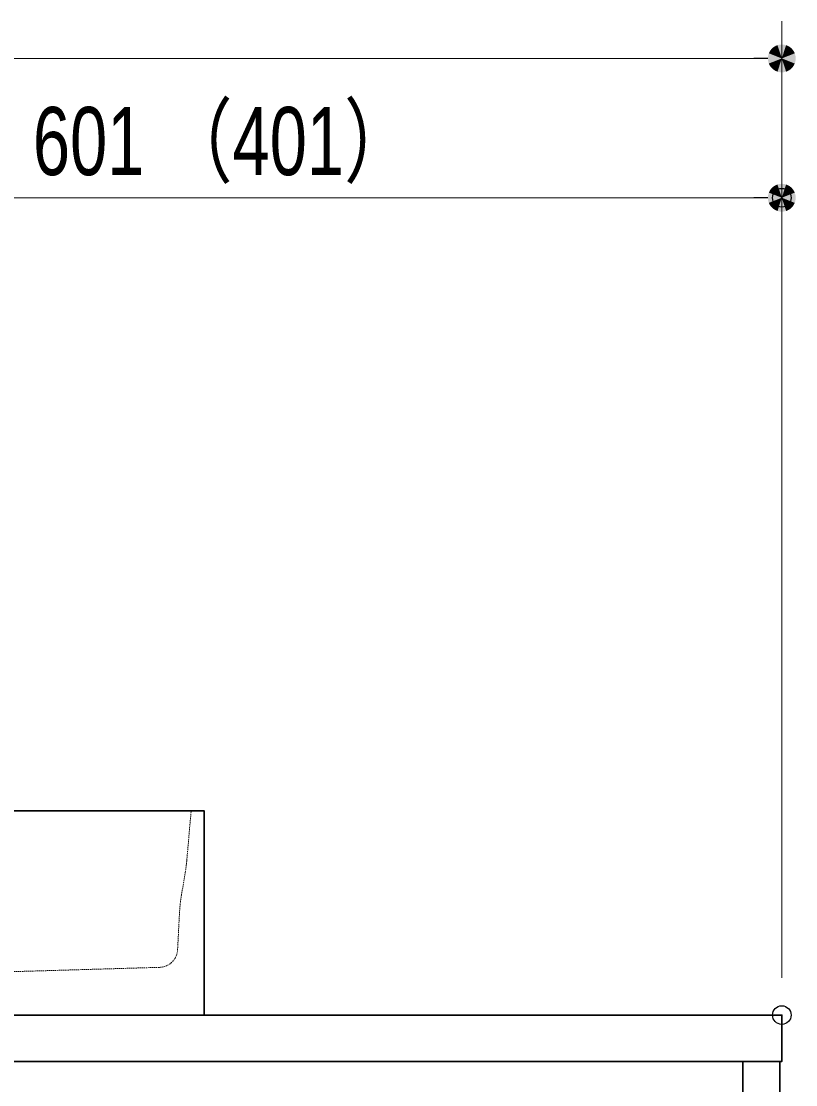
# Model space of a CAD drawing. Units: millimetres, scale not verified. Extents: x -6062 to 6062, y -3045 to 3045.
# Drawn here: x -4531 to -4114, y -1418 to -845 of the extents above; entities that cross this region are included whole.
import ezdxf
from ezdxf.enums import TextEntityAlignment as Align

# ---------------------------------------------------------------- set-up
doc = ezdxf.new("R2010")
doc.units = ezdxf.units.MM
doc.header["$LTSCALE"] = 20
doc.header["$PDMODE"] = 32
doc.header["$PDSIZE"] = 10
doc.linetypes.add('USER2', pattern=[1.11, 0.71, -0.4])
for name, color, linetype, lineweight in [('0-2_5ボウル・キャビネット', 7, 'Continuous', 15), ('0-3_2寸法-1', 7, 'Continuous', 15), ('0-4_0', 7, 'Continuous', 25)]:
    doc.layers.add(name, color=color, linetype=linetype, lineweight=lineweight)
doc.layers.add('0-5_Defpoints', color=7, linetype='Continuous')
doc.styles.add('ＭＳ Ｐゴシック', font='')
doc.styles.get('ＭＳ Ｐゴシック').set_extended_font_data('MS PGothic')

# ---------------------------------------------------------------- blocks, each defined once
blk = doc.blocks.new('_Dot')
at = {"layer": '0-4_0'}
blk.add_line((-10, 0), (-20, 0), dxfattribs=at)
for points in [[(0, 0), (-7.29, 6.85), (-6.37, 7.71)], [(0, 0), (-6.37, 7.71), (-5.36, 8.44)], [(0, 0), (-5.36, 8.44), (-4.26, 9.05)], [(0, 0), (-4.26, 9.05), (-3.09, 9.51)], [(0, 0), (-3.09, 9.51), (-1.87, 9.82)], [(0, 0), (-1.87, 9.82), (-0.63, 9.98)], [(0, 0), (-0.63, 9.98), (0.63, 9.98)], [(0, 0), (0.63, 9.98), (1.87, 9.82)], [(0, 0), (1.87, 9.82), (3.09, 9.51)], [(0, 0), (3.09, 9.51), (4.26, 9.05)], [(0, 0), (4.26, 9.05), (5.36, 8.44)], [(0, 0), (5.36, 8.44), (6.37, 7.71)], [(0, 0), (6.37, 7.71), (7.29, 6.85)], [(0, 0), (-10, 0), (-9.92, 1.25)], [(0, 0), (-9.92, -1.25), (-10, 0)], [(0, 0), (-9.92, 1.25), (-9.69, 2.49)], [(0, 0), (-9.69, -2.49), (-9.92, -1.25)], [(0, 0), (-9.69, 2.49), (-9.3, 3.68)], [(0, 0), (-9.3, -3.68), (-9.69, -2.49)], [(0, 0), (-9.3, 3.68), (-8.76, 4.82)], [(0, 0), (-8.76, -4.82), (-9.3, -3.68)], [(0, 0), (-8.76, 4.82), (-8.09, 5.88)], [(0, 0), (-8.09, -5.88), (-8.76, -4.82)], [(0, 0), (-8.09, 5.88), (-7.29, 6.85)], [(0, 0), (-7.29, -6.85), (-8.09, -5.88)], [(0, 0), (-6.37, -7.71), (-7.29, -6.85)], [(0, 0), (-5.36, -8.44), (-6.37, -7.71)], [(0, 0), (-4.26, -9.05), (-5.36, -8.44)], [(0, 0), (-3.09, -9.51), (-4.26, -9.05)], [(0, 0), (-1.87, -9.82), (-3.09, -9.51)], [(0, 0), (-0.63, -9.98), (-1.87, -9.82)], [(0, 0), (0.63, -9.98), (-0.63, -9.98)], [(0, 0), (7.29, 6.85), (8.09, 5.88)], [(0, 0), (8.09, 5.88), (8.76, 4.82)], [(0, 0), (8.76, 4.82), (9.3, 3.68)], [(0, 0), (9.3, 3.68), (9.69, 2.49)], [(0, 0), (9.69, 2.49), (9.92, 1.25)], [(0, 0), (9.92, 1.25), (10, 0)], [(0, 0), (1.87, -9.82), (0.63, -9.98)], [(0, 0), (3.09, -9.51), (1.87, -9.82)], [(0, 0), (4.26, -9.05), (3.09, -9.51)], [(0, 0), (5.36, -8.44), (4.26, -9.05)], [(0, 0), (6.37, -7.71), (5.36, -8.44)], [(0, 0), (7.29, -6.85), (6.37, -7.71)], [(0, 0), (8.09, -5.88), (7.29, -6.85)], [(0, 0), (8.76, -4.82), (8.09, -5.88)], [(0, 0), (9.3, -3.68), (8.76, -4.82)], [(0, 0), (9.69, -2.49), (9.3, -3.68)], [(0, 0), (9.92, -1.25), (9.69, -2.49)], [(0, 0), (10, 0), (9.92, -1.25)]]:
    blk.add_solid(points, dxfattribs=at)
blk = doc.blocks.new('グループ-45')
at = {"layer": '0-2_5ボウル・キャビネット', "lineweight": 30}
blk.add_lwpolyline([(-70720, -27600), (-46680, -27600), (-46680, -28100), (-70720, -28100)], close=True, dxfattribs=at)
blk.add_lwpolyline([(-47100, -28600), (-47100, -28100), (-46700, -28100), (-46700, -41360), (-46740, -41400), (-47060, -41400), (-47100, -41360), (-47100, -40600)], dxfattribs=at)
blk = doc.blocks.new('グループ-47')
at = {"layer": '0-2_5ボウル・キャビネット'}
blk.add_blockref('グループ-45', (0, 0), dxfattribs=at)
blk = doc.blocks.new('グループ-51')
at = {"layer": '0-2_5ボウル・キャビネット', "linetype": 'USER2'}
for p, q in [((-64360, -25400), (-64313.1, -25936.3)), ((-53086.9, -25936.3), (-53040, -25400)), ((-64296.9, -26063.1), (-64255.3, -26309.3)), ((-53144.7, -26309.3), (-53103.1, -26063.1)), ((-64235.2, -26491.8), (-64214, -26896.7)), ((-53186, -26896.7), (-53164.8, -26491.8))]:
    blk.add_line(p, q, dxfattribs=at)
at = {"layer": '0-2_5ボウル・キャビネット', "lineweight": 30}
blk.add_lwpolyline([(-64500, -25400), (-52900, -25400), (-52900, -27600), (-64500, -27600)], close=True, dxfattribs=at)
at = {"layer": '0-2_5ボウル・キャビネット', "linetype": 'USER2'}
blk.add_lwpolyline([(-64020.1, -27086.1), (-59321.3, -27223.8), (-59150, -27340), (-59150, -27500), (-58250, -27500), (-58250, -27340), (-58078.7, -27223.8), (-53379.9, -27086.1)], dxfattribs=at)
for centre, radius, start, end in [((-62719.2, -25796.8), 1600, 185, 189.57937), ((-54680.8, -25796.8), 1600, 350.42063, 355), ((-65833, -26575.6), 1600, 3, 9.57937), ((-51567, -26575.6), 1600, 170.42063, 177), ((-64014.2, -26886.2), 200, 183, 268.32204), ((-53385.8, -26886.2), 200, 271.67796, 357)]:
    blk.add_arc(centre, radius, start, end, dxfattribs=at)

msp = doc.modelspace()

# ---------------------------------------------------------------- linework, layer by layer
at = {"layer": '0-3_2寸法-1'}
for p, q in [((-4121.5, -920), (-4121.5, -845)), ((-4136.51, -865), (-5308.49, -865)), ((-4121.5, -1360), (-4121.5, -920)), ((-4136.51, -940), (-4707.49, -940))]:
    msp.add_line(p, q, dxfattribs=at)
at = {"layer": '0-5_Defpoints'}
for p in [(-4121.5, -940), (-4121.5, -1380)]:
    msp.add_point(p, dxfattribs=at)

# ---------------------------------------------------------------- block references
at = {"layer": '0-2_5ボウル・キャビネット', "xscale": 0.05, "yscale": 0.05}
for name in ['グループ-51', 'グループ-47']:
    msp.add_blockref(name, (-1787.5, 0), dxfattribs=at)
at = {"layer": '0-3_2寸法-1', "xscale": 0.7503418, "yscale": 0.7503418}
for p in [(-4121.5, -865), (-4121.5, -940)]:
    msp.add_blockref('_Dot', p, dxfattribs=at)

# ---------------------------------------------------------------- texts
at = {"layer": '0-3_2寸法-1', "style": 'ＭＳ Ｐゴシック', "width": 0.75}
msp.add_text('601 （401）', height=36.66, dxfattribs=at).set_placement((-4524.7, -938.81), align=Align.BOTTOM_LEFT)

doc.saveas('drawing.dxf')
